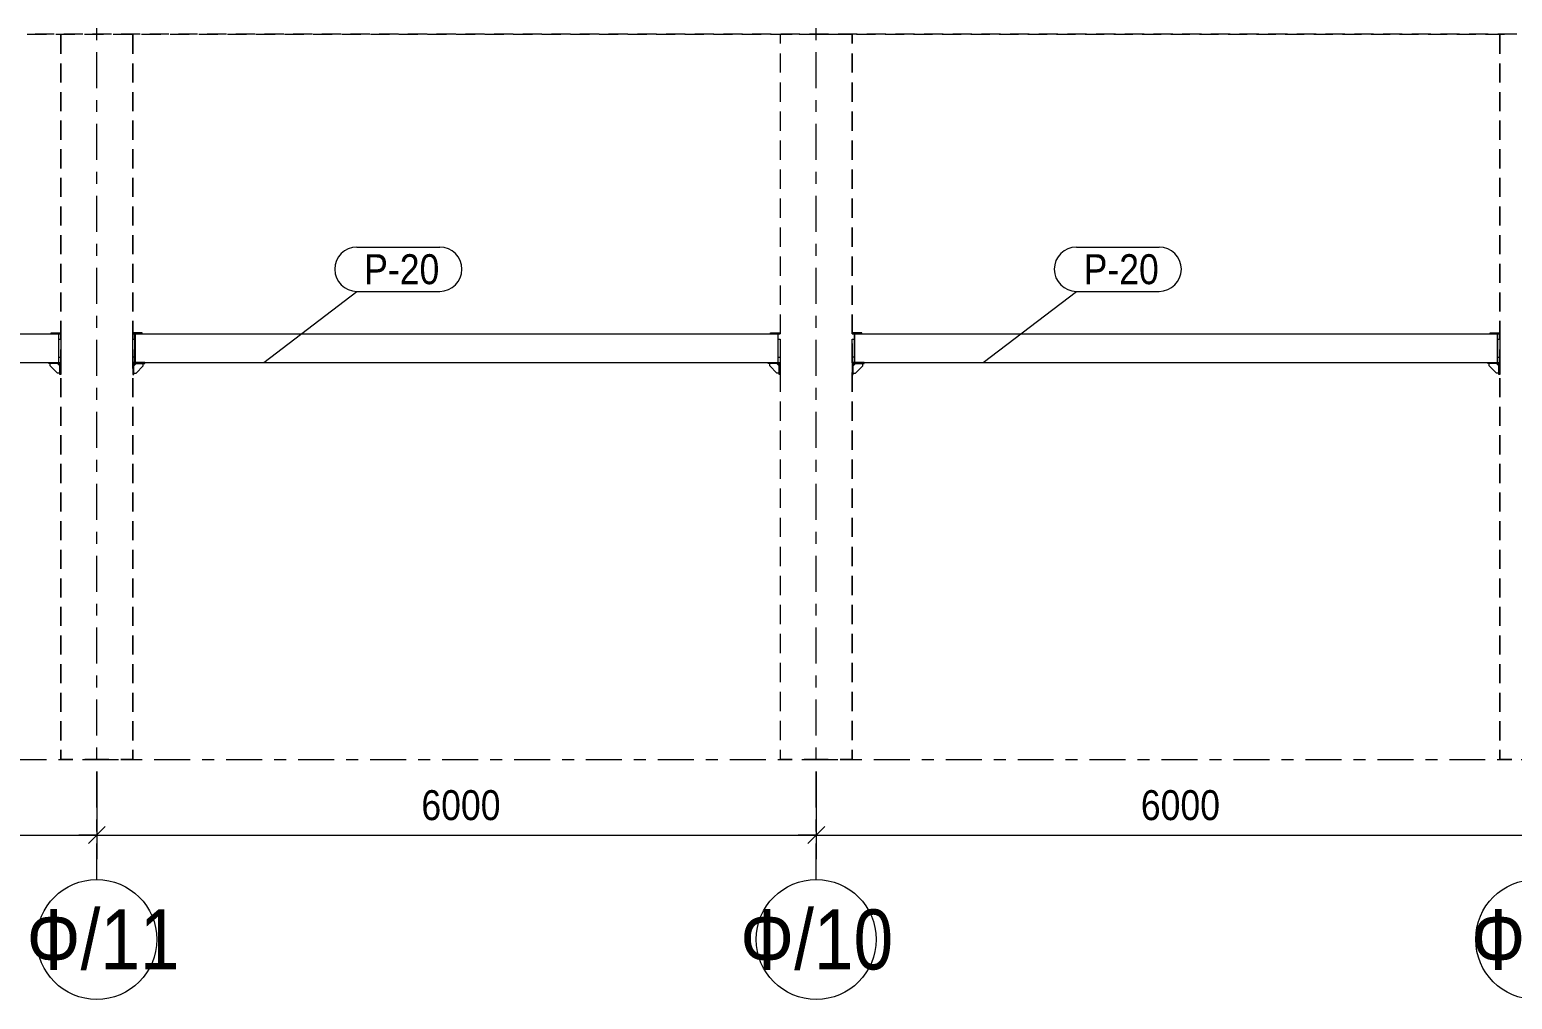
# Model space of a CAD drawing. Header units: millimetres. Extents: x -423 to 766, y -621 to 220.
# Drawn here: x -152.5 to -28.8, y -256.9 to -176.1 of the extents above; entities that cross this region are included whole.
import ezdxf

# ---------------------------------------------------------------- set-up
doc = ezdxf.new("R2010")
doc.units = ezdxf.units.MM
doc.linetypes.add('XKITLINE00', pattern=[0])
doc.linetypes.add('XKITLINE03', pattern=[6, 3, -1, 1, -1])
for name, color, linetype, lineweight in [('Part', 2, 'Continuous', 0), ('PartMark', 3, 'Continuous', 0), ('ReferenceModel', 1, 'Continuous', 0), ('S-GRID', 1, 'Continuous', 0), ('Z-DIMENSIONS', 1, 'Continuous', 0)]:
    doc.layers.add(name, color=color, linetype=linetype, lineweight=lineweight)
doc.styles.add('GOST type A', font='ARIAL.TTF')

msp = doc.modelspace()

# ---------------------------------------------------------------- linework, layer by layer
at = {"layer": 'Part', "linetype": 'XKITLINE00', "lineweight": 0}
for p, q in [((-203.67, -201.43), (-150.07, -201.43)), ((-150.67, -201.43), (-150.67, -201.35)), ((-150.67, -201.35), (-149.87, -201.35)), ((-150.07, -201.43), (-149.87, -201.43)), ((-150.07, -201.43), (-150.07, -203.83)), ((-150.03, -201.47), (-150.07, -201.47)), ((-150.03, -203.79), (-150.03, -201.47)), ((-149.87, -201.43), (-149.87, -201.35)), ((-143.07, -201.35), (-143.87, -201.35)), ((-143.87, -201.35), (-143.87, -201.43)), ((-143.87, -201.43), (-143.67, -201.43)), ((-143.71, -201.47), (-143.71, -203.79)), ((-143.71, -201.47), (-143.67, -201.47)), ((-143.67, -201.43), (-143.67, -203.83)), ((-143.67, -201.43), (-90.07, -201.43)), ((-143.07, -201.43), (-143.07, -201.35)), ((-90.67, -201.43), (-90.67, -201.35)), ((-90.67, -201.35), (-89.87, -201.35)), ((-90.07, -201.43), (-89.87, -201.43)), ((-90.07, -201.43), (-90.07, -203.83)), ((-90.03, -201.47), (-90.07, -201.47)), ((-90.03, -203.79), (-90.03, -201.47)), ((-89.87, -201.43), (-89.87, -201.35)), ((-83.07, -201.35), (-83.87, -201.35)), ((-83.87, -201.35), (-83.87, -201.43)), ((-83.87, -201.43), (-83.67, -201.43)), ((-83.71, -201.47), (-83.71, -203.79)), ((-83.71, -201.47), (-83.67, -201.47)), ((-83.67, -201.43), (-83.67, -203.83)), ((-83.67, -201.43), (-30.07, -201.43)), ((-83.07, -201.43), (-83.07, -201.35)), ((-30.67, -201.43), (-30.67, -201.35)), ((-30.67, -201.35), (-29.87, -201.35)), ((-30.07, -201.43), (-29.87, -201.43)), ((-30.07, -201.43), (-30.07, -203.83)), ((-30.03, -201.47), (-30.07, -201.47)), ((-30.03, -203.79), (-30.03, -201.47)), ((-29.87, -201.43), (-29.87, -201.35)), ((-150.03, -201.88), (-149.87, -201.88)), ((-149.87, -201.88), (-149.87, -203.38)), ((-143.87, -201.88), (-143.71, -201.88)), ((-143.87, -203.38), (-143.87, -201.88)), ((-90.03, -201.88), (-89.87, -201.88)), ((-89.87, -201.88), (-89.87, -203.38)), ((-83.87, -201.88), (-83.71, -201.88)), ((-83.87, -203.38), (-83.87, -201.88)), ((-30.03, -201.88), (-29.87, -201.88)), ((-29.87, -201.88), (-29.87, -203.38)), ((-203.67, -203.83), (-150.07, -203.83)), ((-150.87, -203.91), (-150.87, -203.83)), ((-150.87, -203.83), (-149.87, -203.83)), ((-149.95, -203.91), (-150.87, -203.91)), ((-150.75, -204.11), (-150.75, -203.91)), ((-149.95, -204.11), (-150.15, -203.91)), ((-150.07, -203.79), (-150.03, -203.79)), ((-150.03, -203.38), (-149.87, -203.38)), ((-149.95, -204.83), (-149.95, -203.91)), ((-149.87, -203.83), (-149.87, -204.83)), ((-143.71, -203.38), (-143.87, -203.38)), ((-143.87, -203.83), (-143.87, -204.83)), ((-142.87, -203.83), (-143.87, -203.83)), ((-143.79, -204.11), (-143.59, -203.91)), ((-143.79, -204.83), (-143.79, -203.91)), ((-143.79, -203.91), (-142.87, -203.91)), ((-143.71, -203.79), (-143.67, -203.79)), ((-143.67, -203.83), (-90.07, -203.83)), ((-142.99, -204.11), (-142.99, -203.91)), ((-142.87, -203.91), (-142.87, -203.83)), ((-90.87, -203.91), (-90.87, -203.83)), ((-90.87, -203.83), (-89.87, -203.83)), ((-89.95, -203.91), (-90.87, -203.91)), ((-90.75, -204.11), (-90.75, -203.91)), ((-89.95, -204.11), (-90.15, -203.91)), ((-90.07, -203.79), (-90.03, -203.79)), ((-90.03, -203.38), (-89.87, -203.38)), ((-89.95, -204.83), (-89.95, -203.91)), ((-89.87, -203.83), (-89.87, -204.83)), ((-83.71, -203.38), (-83.87, -203.38)), ((-83.87, -203.83), (-83.87, -204.83)), ((-82.87, -203.83), (-83.87, -203.83)), ((-83.79, -204.11), (-83.59, -203.91)), ((-83.79, -204.83), (-83.79, -203.91)), ((-83.79, -203.91), (-82.87, -203.91)), ((-83.71, -203.79), (-83.67, -203.79)), ((-83.67, -203.83), (-30.07, -203.83)), ((-82.99, -204.11), (-82.99, -203.91)), ((-82.87, -203.91), (-82.87, -203.83)), ((-30.87, -203.91), (-30.87, -203.83)), ((-30.87, -203.83), (-29.87, -203.83)), ((-29.95, -203.91), (-30.87, -203.91)), ((-30.75, -204.11), (-30.75, -203.91)), ((-29.95, -204.11), (-30.15, -203.91)), ((-30.07, -203.79), (-30.03, -203.79)), ((-30.03, -203.38), (-29.87, -203.38)), ((-29.95, -204.83), (-29.95, -203.91)), ((-29.87, -203.83), (-29.87, -204.83)), ((-150.15, -204.71), (-150.75, -204.11)), ((-149.95, -204.71), (-150.15, -204.71)), ((-149.87, -204.83), (-149.95, -204.83)), ((-143.87, -204.83), (-143.79, -204.83)), ((-143.79, -204.71), (-143.59, -204.71)), ((-143.59, -204.71), (-142.99, -204.11)), ((-90.15, -204.71), (-90.75, -204.11)), ((-89.95, -204.71), (-90.15, -204.71)), ((-89.87, -204.83), (-89.95, -204.83)), ((-83.87, -204.83), (-83.79, -204.83)), ((-83.79, -204.71), (-83.59, -204.71)), ((-83.59, -204.71), (-82.99, -204.11)), ((-30.15, -204.71), (-30.75, -204.11)), ((-29.95, -204.71), (-30.15, -204.71)), ((-29.87, -204.83), (-29.95, -204.83))]:
    msp.add_line(p, q, dxfattribs=at)
at = {"layer": 'PartMark', "linetype": 'XKITLINE00', "lineweight": 0}
for p, q in [((-125.17, -194.19), (-118.27, -194.19)), ((-65.17, -194.19), (-58.27, -194.19)), ((-132.94, -203.82), (-125.17, -197.89)), ((-125.17, -197.89), (-118.27, -197.89)), ((-72.94, -203.82), (-65.17, -197.89)), ((-65.17, -197.89), (-58.27, -197.89))]:
    msp.add_line(p, q, dxfattribs=at)
for centre, start, end in [((-125.17, -196.04), 90, 270), ((-118.27, -196.04), 270, 90), ((-65.17, -196.04), 90, 270), ((-58.27, -196.04), 270, 90)]:
    msp.add_arc(centre, 1.85, start, end, dxfattribs=at)
at = {"layer": 'ReferenceModel', "linetype": 'XKITLINE00', "lineweight": 0}
for p, q in [((-152.66, -176.43), (-151.07, -176.43)), ((-150.41, -176.43), (-152.01, -176.43)), ((-150.28, -176.43), (-148.69, -176.43)), ((-149.87, -176.5), (-149.87, -178.09)), ((-149.87, -178.09), (-149.87, -176.5)), ((-149.87, -176.5), (-149.87, -178.09)), ((-148.02, -176.43), (-149.62, -176.43)), ((-147.89, -176.43), (-146.3, -176.43)), ((-145.63, -176.43), (-147.23, -176.43)), ((-145.51, -176.43), (-143.92, -176.43)), ((-143.24, -176.43), (-144.83, -176.43)), ((-143.87, -176.5), (-143.87, -178.09)), ((-143.87, -178.09), (-143.87, -176.5)), ((-143.87, -176.5), (-143.87, -178.09)), ((-143.13, -176.43), (-141.54, -176.43)), ((-140.85, -176.43), (-142.44, -176.43)), ((-140.74, -176.43), (-139.15, -176.43)), ((-138.46, -176.43), (-140.05, -176.43)), ((-138.36, -176.43), (-136.77, -176.43)), ((-136.06, -176.43), (-137.66, -176.43)), ((-135.97, -176.43), (-134.38, -176.43)), ((-133.67, -176.43), (-135.27, -176.43)), ((-133.59, -176.43), (-132, -176.43)), ((-131.28, -176.43), (-132.88, -176.43)), ((-131.2, -176.43), (-129.61, -176.43)), ((-128.89, -176.43), (-130.48, -176.43)), ((-128.82, -176.43), (-127.23, -176.43)), ((-126.5, -176.43), (-128.09, -176.43)), ((-126.44, -176.43), (-124.85, -176.43)), ((-124.11, -176.43), (-125.7, -176.43)), ((-124.05, -176.43), (-122.46, -176.43)), ((-121.72, -176.43), (-123.31, -176.43)), ((-121.67, -176.43), (-120.08, -176.43)), ((-119.32, -176.43), (-120.92, -176.43)), ((-119.28, -176.43), (-117.69, -176.43)), ((-116.93, -176.43), (-118.53, -176.43)), ((-116.9, -176.43), (-115.31, -176.43)), ((-114.54, -176.43), (-116.13, -176.43)), ((-114.51, -176.43), (-112.92, -176.43)), ((-112.15, -176.43), (-113.74, -176.43)), ((-112.13, -176.43), (-110.54, -176.43)), ((-109.76, -176.43), (-111.35, -176.43)), ((-109.75, -176.43), (-108.16, -176.43)), ((-107.37, -176.43), (-108.96, -176.43)), ((-107.36, -176.43), (-105.77, -176.43)), ((-104.97, -176.43), (-106.57, -176.43)), ((-104.98, -176.43), (-103.39, -176.43)), ((-102.58, -176.43), (-104.18, -176.43)), ((-102.59, -176.43), (-101, -176.43)), ((-100.19, -176.43), (-101.78, -176.43)), ((-100.21, -176.43), (-98.62, -176.43)), ((-97.8, -176.43), (-99.39, -176.43)), ((-97.82, -176.43), (-96.23, -176.43)), ((-95.41, -176.43), (-97, -176.43)), ((-95.44, -176.43), (-93.85, -176.43)), ((-93.02, -176.43), (-94.61, -176.43)), ((-93.06, -176.43), (-91.47, -176.43)), ((-90.62, -176.43), (-92.22, -176.43)), ((-90.67, -176.43), (-89.08, -176.43)), ((-89.87, -176.43), (-89.87, -176.43)), ((-89.87, -176.43), (-89.87, -177.23)), ((-89.87, -176.43), (-88.87, -176.43)), ((-89.87, -176.43), (-89.87, -177.23)), ((-89.87, -176.43), (-88.87, -176.43)), ((-89.87, -176.43), (-89.87, -177.23)), ((-89.87, -176.43), (-88.87, -176.43)), ((-88.23, -176.43), (-89.83, -176.43)), ((-88.29, -176.43), (-86.7, -176.43)), ((-87.87, -176.43), (-85.87, -176.43)), ((-87.87, -176.43), (-85.87, -176.43)), ((-87.87, -176.43), (-85.87, -176.43)), ((-85.84, -176.43), (-87.44, -176.43)), ((-85.9, -176.43), (-84.31, -176.43)), ((-83.45, -176.43), (-85.04, -176.43)), ((-84.87, -176.43), (-83.87, -176.43)), ((-84.87, -176.43), (-83.87, -176.43)), ((-84.87, -176.43), (-83.87, -176.43)), ((-83.87, -176.43), (-83.87, -177.23)), ((-83.87, -176.43), (-83.87, -177.23)), ((-83.87, -177.23), (-83.87, -176.43)), ((-83.52, -176.43), (-81.93, -176.43)), ((-81.06, -176.43), (-82.65, -176.43)), ((-81.13, -176.43), (-79.54, -176.43)), ((-78.67, -176.43), (-80.26, -176.43)), ((-78.75, -176.43), (-77.16, -176.43)), ((-76.27, -176.43), (-77.87, -176.43)), ((-76.37, -176.43), (-74.78, -176.43)), ((-73.88, -176.43), (-75.48, -176.43)), ((-73.98, -176.43), (-72.39, -176.43)), ((-71.49, -176.43), (-73.09, -176.43)), ((-71.6, -176.43), (-70.01, -176.43)), ((-69.1, -176.43), (-70.69, -176.43)), ((-69.21, -176.43), (-67.62, -176.43)), ((-66.71, -176.43), (-68.3, -176.43)), ((-66.83, -176.43), (-65.24, -176.43)), ((-64.32, -176.43), (-65.91, -176.43)), ((-64.44, -176.43), (-62.86, -176.43)), ((-61.92, -176.43), (-63.52, -176.43)), ((-62.06, -176.43), (-60.47, -176.43)), ((-59.53, -176.43), (-61.13, -176.43)), ((-59.68, -176.43), (-58.09, -176.43)), ((-57.14, -176.43), (-58.74, -176.43)), ((-57.29, -176.43), (-55.7, -176.43)), ((-54.75, -176.43), (-56.34, -176.43)), ((-54.91, -176.43), (-53.32, -176.43)), ((-52.36, -176.43), (-53.95, -176.43)), ((-52.52, -176.43), (-50.93, -176.43)), ((-49.97, -176.43), (-51.56, -176.43)), ((-50.14, -176.43), (-48.55, -176.43)), ((-47.57, -176.43), (-49.17, -176.43)), ((-47.75, -176.43), (-46.17, -176.43)), ((-45.18, -176.43), (-46.78, -176.43)), ((-45.37, -176.43), (-43.78, -176.43)), ((-42.79, -176.43), (-44.39, -176.43)), ((-42.99, -176.43), (-41.4, -176.43)), ((-40.4, -176.43), (-41.99, -176.43)), ((-40.6, -176.43), (-39.01, -176.43)), ((-38.01, -176.43), (-39.6, -176.43)), ((-38.22, -176.43), (-36.63, -176.43)), ((-35.62, -176.43), (-37.21, -176.43)), ((-35.83, -176.43), (-34.24, -176.43)), ((-33.22, -176.43), (-34.82, -176.43)), ((-33.45, -176.43), (-31.86, -176.43)), ((-30.83, -176.43), (-32.43, -176.43)), ((-31.06, -176.43), (-29.48, -176.43)), ((-28.44, -176.43), (-30.04, -176.43)), ((-29.87, -176.5), (-29.87, -178.09)), ((-29.87, -178.09), (-29.87, -176.5)), ((-29.87, -176.5), (-29.87, -178.09)), ((-89.87, -178.04), (-89.87, -179.65)), ((-89.87, -178.04), (-89.87, -179.65)), ((-89.87, -178.04), (-89.87, -179.65)), ((-83.87, -178.04), (-83.87, -179.65)), ((-83.87, -178.04), (-83.87, -179.65)), ((-83.87, -179.65), (-83.87, -178.04)), ((-149.87, -178.88), (-149.87, -180.47)), ((-149.87, -180.47), (-149.87, -178.88)), ((-149.87, -178.88), (-149.87, -180.47)), ((-143.87, -178.88), (-143.87, -180.47)), ((-143.87, -180.47), (-143.87, -178.88)), ((-143.87, -178.88), (-143.87, -180.47)), ((-29.87, -178.88), (-29.87, -180.47)), ((-29.87, -180.47), (-29.87, -178.88)), ((-29.87, -178.88), (-29.87, -180.47)), ((-89.87, -180.46), (-89.87, -182.07)), ((-89.87, -180.46), (-89.87, -182.07)), ((-89.87, -180.46), (-89.87, -182.07)), ((-83.87, -180.46), (-83.87, -182.07)), ((-83.87, -180.46), (-83.87, -182.07)), ((-83.87, -182.07), (-83.87, -180.46)), ((-149.87, -181.27), (-149.87, -182.86)), ((-149.87, -182.86), (-149.87, -181.27)), ((-149.87, -181.27), (-149.87, -182.86)), ((-143.87, -181.27), (-143.87, -182.86)), ((-143.87, -182.86), (-143.87, -181.27)), ((-143.87, -181.27), (-143.87, -182.86)), ((-29.87, -181.27), (-29.87, -182.86)), ((-29.87, -182.86), (-29.87, -181.27)), ((-29.87, -181.27), (-29.87, -182.86)), ((-89.87, -182.88), (-89.87, -184.49)), ((-89.87, -182.88), (-89.87, -184.49)), ((-89.87, -182.88), (-89.87, -184.49)), ((-83.87, -182.88), (-83.87, -184.49)), ((-83.87, -182.88), (-83.87, -184.49)), ((-83.87, -184.49), (-83.87, -182.88)), ((-149.87, -183.65), (-149.87, -185.24)), ((-149.87, -185.24), (-149.87, -183.65)), ((-149.87, -183.65), (-149.87, -185.24)), ((-143.87, -183.65), (-143.87, -185.24)), ((-143.87, -185.24), (-143.87, -183.65)), ((-143.87, -183.65), (-143.87, -185.24)), ((-29.87, -183.65), (-29.87, -185.24)), ((-29.87, -185.24), (-29.87, -183.65)), ((-29.87, -183.65), (-29.87, -185.24)), ((-89.87, -185.3), (-89.87, -186.91)), ((-89.87, -185.3), (-89.87, -186.91)), ((-89.87, -185.3), (-89.87, -186.91)), ((-83.87, -185.3), (-83.87, -186.91)), ((-83.87, -185.3), (-83.87, -186.91)), ((-83.87, -186.91), (-83.87, -185.3)), ((-149.87, -186.04), (-149.87, -187.63)), ((-149.87, -187.63), (-149.87, -186.04)), ((-149.87, -186.04), (-149.87, -187.63)), ((-143.87, -186.04), (-143.87, -187.63)), ((-143.87, -187.63), (-143.87, -186.04)), ((-143.87, -186.04), (-143.87, -187.63)), ((-29.87, -186.04), (-29.87, -187.63)), ((-29.87, -187.63), (-29.87, -186.04)), ((-29.87, -186.04), (-29.87, -187.63)), ((-89.87, -187.72), (-89.87, -189.33)), ((-89.87, -187.72), (-89.87, -189.33)), ((-89.87, -187.72), (-89.87, -189.33)), ((-83.87, -187.72), (-83.87, -189.33)), ((-83.87, -187.72), (-83.87, -189.33)), ((-83.87, -189.33), (-83.87, -187.72)), ((-149.87, -188.42), (-149.87, -190.01)), ((-149.87, -190.01), (-149.87, -188.42)), ((-149.87, -188.42), (-149.87, -190.01)), ((-143.87, -188.42), (-143.87, -190.01)), ((-143.87, -190.01), (-143.87, -188.42)), ((-143.87, -188.42), (-143.87, -190.01)), ((-29.87, -188.42), (-29.87, -190.01)), ((-29.87, -190.01), (-29.87, -188.42)), ((-29.87, -188.42), (-29.87, -190.01)), ((-89.87, -190.14), (-89.87, -191.75)), ((-89.87, -190.14), (-89.87, -191.75)), ((-89.87, -190.14), (-89.87, -191.75)), ((-83.87, -190.14), (-83.87, -191.75)), ((-83.87, -190.14), (-83.87, -191.75)), ((-83.87, -191.75), (-83.87, -190.14)), ((-149.87, -190.81), (-149.87, -192.4)), ((-149.87, -192.4), (-149.87, -190.81)), ((-149.87, -190.81), (-149.87, -192.4)), ((-143.87, -190.81), (-143.87, -192.4)), ((-143.87, -192.4), (-143.87, -190.81)), ((-143.87, -190.81), (-143.87, -192.4)), ((-29.87, -190.81), (-29.87, -192.4)), ((-29.87, -192.4), (-29.87, -190.81)), ((-29.87, -190.81), (-29.87, -192.4)), ((-89.87, -192.56), (-89.87, -194.17)), ((-89.87, -192.56), (-89.87, -194.17)), ((-89.87, -192.56), (-89.87, -194.17)), ((-83.87, -192.56), (-83.87, -194.17)), ((-83.87, -192.56), (-83.87, -194.17)), ((-83.87, -194.17), (-83.87, -192.56)), ((-149.87, -193.19), (-149.87, -194.78)), ((-149.87, -194.78), (-149.87, -193.19)), ((-149.87, -193.19), (-149.87, -194.78)), ((-143.87, -193.19), (-143.87, -194.78)), ((-143.87, -194.78), (-143.87, -193.19)), ((-143.87, -193.19), (-143.87, -194.78)), ((-29.87, -193.19), (-29.87, -194.78)), ((-29.87, -194.78), (-29.87, -193.19)), ((-29.87, -193.19), (-29.87, -194.78)), ((-89.87, -194.98), (-89.87, -196.59)), ((-89.87, -194.98), (-89.87, -196.59)), ((-89.87, -194.98), (-89.87, -196.59)), ((-83.87, -194.98), (-83.87, -196.59)), ((-83.87, -194.98), (-83.87, -196.59)), ((-83.87, -196.59), (-83.87, -194.98)), ((-149.87, -195.58), (-149.87, -197.17)), ((-149.87, -197.17), (-149.87, -195.58)), ((-149.87, -195.58), (-149.87, -197.17)), ((-143.87, -195.58), (-143.87, -197.17)), ((-143.87, -197.17), (-143.87, -195.58)), ((-143.87, -195.58), (-143.87, -197.17)), ((-29.87, -195.58), (-29.87, -197.17)), ((-29.87, -197.17), (-29.87, -195.58)), ((-29.87, -195.58), (-29.87, -197.17)), ((-89.87, -197.4), (-89.87, -199.01)), ((-89.87, -197.4), (-89.87, -199.01)), ((-89.87, -197.4), (-89.87, -199.01)), ((-83.87, -197.4), (-83.87, -199.01)), ((-83.87, -197.4), (-83.87, -199.01)), ((-83.87, -199.01), (-83.87, -197.4)), ((-149.87, -197.97), (-149.87, -199.56)), ((-149.87, -199.56), (-149.87, -197.97)), ((-149.87, -197.97), (-149.87, -199.56)), ((-143.87, -197.97), (-143.87, -199.56)), ((-143.87, -199.56), (-143.87, -197.97)), ((-143.87, -197.97), (-143.87, -199.56)), ((-29.87, -197.97), (-29.87, -199.56)), ((-29.87, -199.56), (-29.87, -197.97)), ((-29.87, -197.97), (-29.87, -199.56)), ((-89.87, -199.82), (-89.87, -201.43)), ((-89.87, -199.82), (-89.87, -201.43)), ((-89.87, -199.82), (-89.87, -201.43)), ((-83.87, -199.82), (-83.87, -201.43)), ((-83.87, -199.82), (-83.87, -201.43)), ((-83.87, -201.43), (-83.87, -199.82)), ((-149.87, -200.35), (-149.87, -201.94)), ((-149.87, -201.94), (-149.87, -200.35)), ((-149.87, -200.35), (-149.87, -201.94)), ((-143.87, -200.35), (-143.87, -201.94)), ((-143.87, -201.94), (-143.87, -200.35)), ((-143.87, -200.35), (-143.87, -201.94)), ((-29.87, -200.35), (-29.87, -201.94)), ((-29.87, -201.94), (-29.87, -200.35)), ((-29.87, -200.35), (-29.87, -201.94)), ((-149.87, -202.74), (-149.87, -204.33)), ((-149.87, -204.33), (-149.87, -202.74)), ((-149.87, -202.74), (-149.87, -204.33)), ((-143.87, -202.74), (-143.87, -204.33)), ((-143.87, -204.33), (-143.87, -202.74)), ((-143.87, -202.74), (-143.87, -204.33)), ((-89.87, -202.24), (-89.87, -203.85)), ((-89.87, -202.24), (-89.87, -203.85)), ((-89.87, -202.24), (-89.87, -203.85)), ((-83.87, -202.24), (-83.87, -203.85)), ((-83.87, -202.24), (-83.87, -203.85)), ((-83.87, -203.85), (-83.87, -202.24)), ((-29.87, -202.74), (-29.87, -204.33)), ((-29.87, -204.33), (-29.87, -202.74)), ((-29.87, -202.74), (-29.87, -204.33)), ((-149.87, -205.12), (-149.87, -206.71)), ((-149.87, -206.71), (-149.87, -205.12)), ((-149.87, -205.12), (-149.87, -206.71)), ((-143.87, -205.12), (-143.87, -206.71)), ((-143.87, -206.71), (-143.87, -205.12)), ((-143.87, -205.12), (-143.87, -206.71)), ((-89.87, -204.66), (-89.87, -206.27)), ((-89.87, -204.66), (-89.87, -206.27)), ((-89.87, -204.66), (-89.87, -206.27)), ((-83.87, -204.66), (-83.87, -206.27)), ((-83.87, -204.66), (-83.87, -206.27)), ((-83.87, -206.27), (-83.87, -204.66)), ((-29.87, -205.12), (-29.87, -206.71)), ((-29.87, -206.71), (-29.87, -205.12)), ((-29.87, -205.12), (-29.87, -206.71)), ((-149.87, -207.51), (-149.87, -209.1)), ((-149.87, -209.1), (-149.87, -207.51)), ((-149.87, -207.51), (-149.87, -209.1)), ((-143.87, -207.51), (-143.87, -209.1)), ((-143.87, -209.1), (-143.87, -207.51)), ((-143.87, -207.51), (-143.87, -209.1)), ((-89.87, -207.08), (-89.87, -208.69)), ((-89.87, -207.08), (-89.87, -208.69)), ((-89.87, -207.08), (-89.87, -208.69)), ((-83.87, -207.08), (-83.87, -208.69)), ((-83.87, -207.08), (-83.87, -208.69)), ((-83.87, -208.69), (-83.87, -207.08)), ((-29.87, -207.51), (-29.87, -209.1)), ((-29.87, -209.1), (-29.87, -207.51)), ((-29.87, -207.51), (-29.87, -209.1)), ((-149.87, -209.89), (-149.87, -211.48)), ((-149.87, -211.48), (-149.87, -209.89)), ((-149.87, -209.89), (-149.87, -211.48)), ((-143.87, -209.89), (-143.87, -211.48)), ((-143.87, -211.48), (-143.87, -209.89)), ((-143.87, -209.89), (-143.87, -211.48)), ((-89.87, -209.5), (-89.87, -211.11)), ((-89.87, -209.5), (-89.87, -211.11)), ((-89.87, -209.5), (-89.87, -211.11)), ((-83.87, -209.5), (-83.87, -211.11)), ((-83.87, -209.5), (-83.87, -211.11)), ((-83.87, -211.11), (-83.87, -209.5)), ((-29.87, -209.89), (-29.87, -211.48)), ((-29.87, -211.48), (-29.87, -209.89)), ((-29.87, -209.89), (-29.87, -211.48)), ((-149.87, -212.28), (-149.87, -213.87)), ((-149.87, -213.87), (-149.87, -212.28)), ((-149.87, -212.28), (-149.87, -213.87)), ((-143.87, -212.28), (-143.87, -213.87)), ((-143.87, -213.87), (-143.87, -212.28)), ((-143.87, -212.28), (-143.87, -213.87)), ((-89.87, -211.92), (-89.87, -213.53)), ((-89.87, -211.92), (-89.87, -213.53)), ((-89.87, -211.92), (-89.87, -213.53)), ((-83.87, -211.92), (-83.87, -213.53)), ((-83.87, -211.92), (-83.87, -213.53)), ((-83.87, -213.53), (-83.87, -211.92)), ((-29.87, -212.28), (-29.87, -213.87)), ((-29.87, -213.87), (-29.87, -212.28)), ((-29.87, -212.28), (-29.87, -213.87)), ((-149.87, -214.66), (-149.87, -216.25)), ((-149.87, -216.25), (-149.87, -214.66)), ((-149.87, -214.66), (-149.87, -216.25)), ((-143.87, -214.66), (-143.87, -216.25)), ((-143.87, -216.25), (-143.87, -214.66)), ((-143.87, -214.66), (-143.87, -216.25)), ((-89.87, -214.34), (-89.87, -215.95)), ((-89.87, -214.34), (-89.87, -215.95)), ((-89.87, -214.34), (-89.87, -215.95)), ((-83.87, -214.34), (-83.87, -215.95)), ((-83.87, -214.34), (-83.87, -215.95)), ((-83.87, -215.95), (-83.87, -214.34)), ((-29.87, -214.66), (-29.87, -216.25)), ((-29.87, -216.25), (-29.87, -214.66)), ((-29.87, -214.66), (-29.87, -216.25)), ((-149.87, -217.05), (-149.87, -218.64)), ((-149.87, -218.64), (-149.87, -217.05)), ((-149.87, -217.05), (-149.87, -218.64)), ((-143.87, -217.05), (-143.87, -218.64)), ((-143.87, -218.64), (-143.87, -217.05)), ((-143.87, -217.05), (-143.87, -218.64)), ((-89.87, -216.76), (-89.87, -218.37)), ((-89.87, -216.76), (-89.87, -218.37)), ((-89.87, -216.76), (-89.87, -218.37)), ((-83.87, -216.76), (-83.87, -218.37)), ((-83.87, -216.76), (-83.87, -218.37)), ((-83.87, -218.37), (-83.87, -216.76)), ((-29.87, -217.05), (-29.87, -218.64)), ((-29.87, -218.64), (-29.87, -217.05)), ((-29.87, -217.05), (-29.87, -218.64)), ((-149.87, -219.43), (-149.87, -221.02)), ((-149.87, -221.02), (-149.87, -219.43)), ((-149.87, -219.43), (-149.87, -221.02)), ((-143.87, -219.43), (-143.87, -221.02)), ((-143.87, -221.02), (-143.87, -219.43)), ((-143.87, -219.43), (-143.87, -221.02)), ((-89.87, -219.18), (-89.87, -220.79)), ((-89.87, -219.18), (-89.87, -220.79)), ((-89.87, -219.18), (-89.87, -220.79)), ((-83.87, -219.18), (-83.87, -220.79)), ((-83.87, -219.18), (-83.87, -220.79)), ((-83.87, -220.79), (-83.87, -219.18)), ((-29.87, -219.43), (-29.87, -221.02)), ((-29.87, -221.02), (-29.87, -219.43)), ((-29.87, -219.43), (-29.87, -221.02)), ((-149.87, -221.82), (-149.87, -223.41)), ((-149.87, -223.41), (-149.87, -221.82)), ((-149.87, -221.82), (-149.87, -223.41)), ((-143.87, -221.82), (-143.87, -223.41)), ((-143.87, -223.41), (-143.87, -221.82)), ((-143.87, -221.82), (-143.87, -223.41)), ((-89.87, -221.6), (-89.87, -223.21)), ((-89.87, -221.6), (-89.87, -223.21)), ((-89.87, -221.6), (-89.87, -223.21)), ((-83.87, -221.6), (-83.87, -223.21)), ((-83.87, -221.6), (-83.87, -223.21)), ((-83.87, -223.21), (-83.87, -221.6)), ((-29.87, -221.82), (-29.87, -223.41)), ((-29.87, -223.41), (-29.87, -221.82)), ((-29.87, -221.82), (-29.87, -223.41)), ((-149.87, -224.2), (-149.87, -225.79)), ((-149.87, -225.79), (-149.87, -224.2)), ((-149.87, -224.2), (-149.87, -225.79)), ((-143.87, -224.2), (-143.87, -225.79)), ((-143.87, -225.79), (-143.87, -224.2)), ((-143.87, -224.2), (-143.87, -225.79)), ((-89.87, -224.02), (-89.87, -225.63)), ((-89.87, -224.02), (-89.87, -225.63)), ((-89.87, -224.02), (-89.87, -225.63)), ((-83.87, -224.02), (-83.87, -225.63)), ((-83.87, -224.02), (-83.87, -225.63)), ((-83.87, -225.63), (-83.87, -224.02)), ((-29.87, -224.2), (-29.87, -225.79)), ((-29.87, -225.79), (-29.87, -224.2)), ((-29.87, -224.2), (-29.87, -225.79)), ((-149.87, -226.59), (-149.87, -228.18)), ((-149.87, -228.18), (-149.87, -226.59)), ((-149.87, -226.59), (-149.87, -228.18)), ((-143.87, -226.59), (-143.87, -228.18)), ((-143.87, -228.18), (-143.87, -226.59)), ((-143.87, -226.59), (-143.87, -228.18)), ((-89.87, -226.44), (-89.87, -228.05)), ((-89.87, -226.44), (-89.87, -228.05)), ((-89.87, -226.44), (-89.87, -228.05)), ((-83.87, -226.44), (-83.87, -228.05)), ((-83.87, -226.44), (-83.87, -228.05)), ((-83.87, -228.05), (-83.87, -226.44)), ((-29.87, -226.59), (-29.87, -228.18)), ((-29.87, -228.18), (-29.87, -226.59)), ((-29.87, -226.59), (-29.87, -228.18)), ((-149.87, -228.97), (-149.87, -230.56)), ((-149.87, -230.56), (-149.87, -228.97)), ((-149.87, -228.97), (-149.87, -230.56)), ((-143.87, -228.97), (-143.87, -230.56)), ((-143.87, -230.56), (-143.87, -228.97)), ((-143.87, -228.97), (-143.87, -230.56)), ((-89.87, -228.86), (-89.87, -230.47)), ((-89.87, -228.86), (-89.87, -230.47)), ((-89.87, -228.86), (-89.87, -230.47)), ((-83.87, -228.86), (-83.87, -230.47)), ((-83.87, -228.86), (-83.87, -230.47)), ((-83.87, -230.47), (-83.87, -228.86)), ((-29.87, -228.97), (-29.87, -230.56)), ((-29.87, -230.56), (-29.87, -228.97)), ((-29.87, -228.97), (-29.87, -230.56)), ((-149.87, -231.36), (-149.87, -232.95)), ((-149.87, -232.95), (-149.87, -231.36)), ((-149.87, -231.36), (-149.87, -232.95)), ((-143.87, -231.36), (-143.87, -232.95)), ((-143.87, -232.95), (-143.87, -231.36)), ((-143.87, -231.36), (-143.87, -232.95)), ((-89.87, -231.28), (-89.87, -232.89)), ((-89.87, -231.28), (-89.87, -232.89)), ((-89.87, -231.28), (-89.87, -232.89)), ((-83.87, -231.28), (-83.87, -232.89)), ((-83.87, -231.28), (-83.87, -232.89)), ((-83.87, -232.89), (-83.87, -231.28)), ((-29.87, -231.36), (-29.87, -232.95)), ((-29.87, -232.95), (-29.87, -231.36)), ((-29.87, -231.36), (-29.87, -232.95)), ((-149.87, -233.74), (-149.87, -235.33)), ((-149.87, -235.33), (-149.87, -233.74)), ((-149.87, -233.74), (-149.87, -235.33)), ((-143.87, -233.74), (-143.87, -235.33)), ((-143.87, -235.33), (-143.87, -233.74)), ((-143.87, -233.74), (-143.87, -235.33)), ((-89.87, -233.7), (-89.87, -235.31)), ((-89.87, -233.7), (-89.87, -235.31)), ((-89.87, -233.7), (-89.87, -235.31)), ((-83.87, -233.7), (-83.87, -235.31)), ((-83.87, -233.7), (-83.87, -235.31)), ((-83.87, -235.31), (-83.87, -233.7)), ((-29.87, -233.74), (-29.87, -235.33)), ((-29.87, -235.33), (-29.87, -233.74)), ((-29.87, -233.74), (-29.87, -235.33)), ((-149.87, -236.13), (-149.87, -236.93)), ((-149.87, -236.93), (-149.87, -236.13)), ((-149.87, -236.13), (-149.87, -236.93)), ((-143.87, -236.13), (-143.87, -236.93)), ((-143.87, -236.93), (-143.87, -236.13)), ((-143.87, -236.13), (-143.87, -236.93)), ((-89.87, -236.12), (-89.87, -236.93)), ((-89.87, -236.12), (-89.87, -236.93)), ((-89.87, -236.12), (-89.87, -236.93)), ((-83.87, -236.12), (-83.87, -236.93)), ((-83.87, -236.12), (-83.87, -236.93)), ((-83.87, -236.93), (-83.87, -236.12)), ((-29.87, -236.13), (-29.87, -236.93)), ((-29.87, -236.93), (-29.87, -236.13)), ((-29.87, -236.13), (-29.87, -236.93)), ((-149.87, -236.92), (-149.87, -236.92)), ((-149.87, -236.92), (-149.87, -236.92)), ((-149.87, -236.92), (-149.87, -236.92)), ((-148.87, -236.92), (-149.87, -236.92)), ((-149.87, -236.92), (-148.87, -236.92)), ((-149.87, -236.93), (-148.87, -236.93)), ((-149.87, -236.93), (-148.87, -236.93)), ((-149.87, -236.93), (-148.87, -236.93)), ((-145.87, -236.92), (-147.87, -236.92)), ((-147.87, -236.92), (-145.87, -236.92)), ((-147.87, -236.93), (-145.87, -236.93)), ((-147.87, -236.93), (-145.87, -236.93)), ((-147.87, -236.93), (-145.87, -236.93)), ((-143.87, -236.92), (-144.87, -236.92)), ((-144.87, -236.92), (-143.87, -236.92)), ((-144.87, -236.93), (-143.87, -236.93)), ((-144.87, -236.93), (-143.87, -236.93)), ((-144.87, -236.93), (-143.87, -236.93)), ((-143.87, -236.92), (-143.87, -236.92)), ((-143.87, -236.92), (-143.87, -236.92)), ((-143.87, -236.92), (-143.87, -236.92)), ((-89.87, -236.92), (-89.87, -236.92)), ((-88.87, -236.92), (-89.87, -236.92)), ((-89.87, -236.92), (-88.87, -236.92)), ((-85.87, -236.92), (-87.87, -236.92)), ((-87.87, -236.92), (-85.87, -236.92)), ((-83.87, -236.92), (-84.87, -236.92)), ((-84.87, -236.92), (-83.87, -236.92)), ((-83.87, -236.92), (-83.87, -236.92)), ((-29.87, -236.92), (-29.87, -236.92)), ((-29.87, -236.92), (-29.87, -236.92)), ((-29.87, -236.92), (-29.87, -236.92)), ((-28.87, -236.92), (-29.87, -236.92)), ((-29.87, -236.92), (-28.87, -236.92)), ((-29.87, -236.93), (-28.87, -236.93)), ((-29.87, -236.93), (-28.87, -236.93)), ((-29.87, -236.93), (-28.87, -236.93))]:
    msp.add_line(p, q, dxfattribs=at)
at = {"layer": 'S-GRID', "linetype": 'XKITLINE03', "lineweight": 0}
for p, q in [((-146.87, -246.93), (-146.87, -47.33)), ((-86.87, -246.93), (-86.87, -47.33)), ((-376.07, -236.93), (235.96, -236.93))]:
    msp.add_line(p, q, dxfattribs=at)
at = {"layer": 'S-GRID', "linetype": 'XKITLINE00', "lineweight": 0}
for centre in [(-146.87, -251.93), (-86.87, -251.93), (-26.87, -251.93)]:
    msp.add_circle(centre, 5, dxfattribs=at)
at = {"layer": 'Z-DIMENSIONS', "linetype": 'XKITLINE00', "lineweight": 0}
for p, q in [((-146.87, -237.93), (-146.87, -245.23)), ((-146.87, -237.93), (-146.87, -245.23)), ((-86.87, -237.93), (-86.87, -245.23)), ((-86.87, -237.93), (-86.87, -245.23)), ((-206.87, -243.23), (-146.87, -243.23)), ((-146.87, -243.23), (-148.37, -243.23)), ((-146.16, -242.52), (-147.57, -243.93)), ((-146.16, -242.52), (-147.57, -243.93)), ((-146.87, -243.23), (-145.37, -243.23)), ((-146.87, -243.23), (-86.87, -243.23)), ((-86.87, -243.23), (-88.37, -243.23)), ((-86.16, -242.52), (-87.57, -243.93)), ((-86.16, -242.52), (-87.57, -243.93)), ((-86.87, -243.23), (-26.87, -243.23)), ((-86.87, -243.23), (-85.37, -243.23))]:
    msp.add_line(p, q, dxfattribs=at)
at = {"layer": 'Z-DIMENSIONS'}
for p in [(-146.87, -243.23), (-146.87, -243.23), (-86.87, -243.23), (-86.87, -243.23)]:
    msp.add_point(p, dxfattribs=at)

# ---------------------------------------------------------------- texts
at = {"layer": 'PartMark', "style": 'GOST type A', "width": 0.85}
for p in [(-124.57, -197.29), (-64.57, -197.29)]:
    msp.add_text('Р-20', height=2.5, dxfattribs=at).set_placement(p)
at = {"layer": 'S-GRID', "style": 'GOST type A', "width": 0.85}
for s, p in [('Ф/11', (-152.73, -254.43)), ('Ф/10', (-93.22, -254.43)), ('Ф/9', (-32.24, -254.43))]:
    msp.add_text(s, height=5, dxfattribs=at).set_placement(p)
at = {"layer": 'Z-DIMENSIONS', "style": 'GOST type A', "width": 0.85}
for p in [(-119.8, -241.98), (-59.8, -241.98)]:
    msp.add_text('6000', height=2.5, dxfattribs=at).set_placement(p)

doc.saveas('drawing.dxf')
